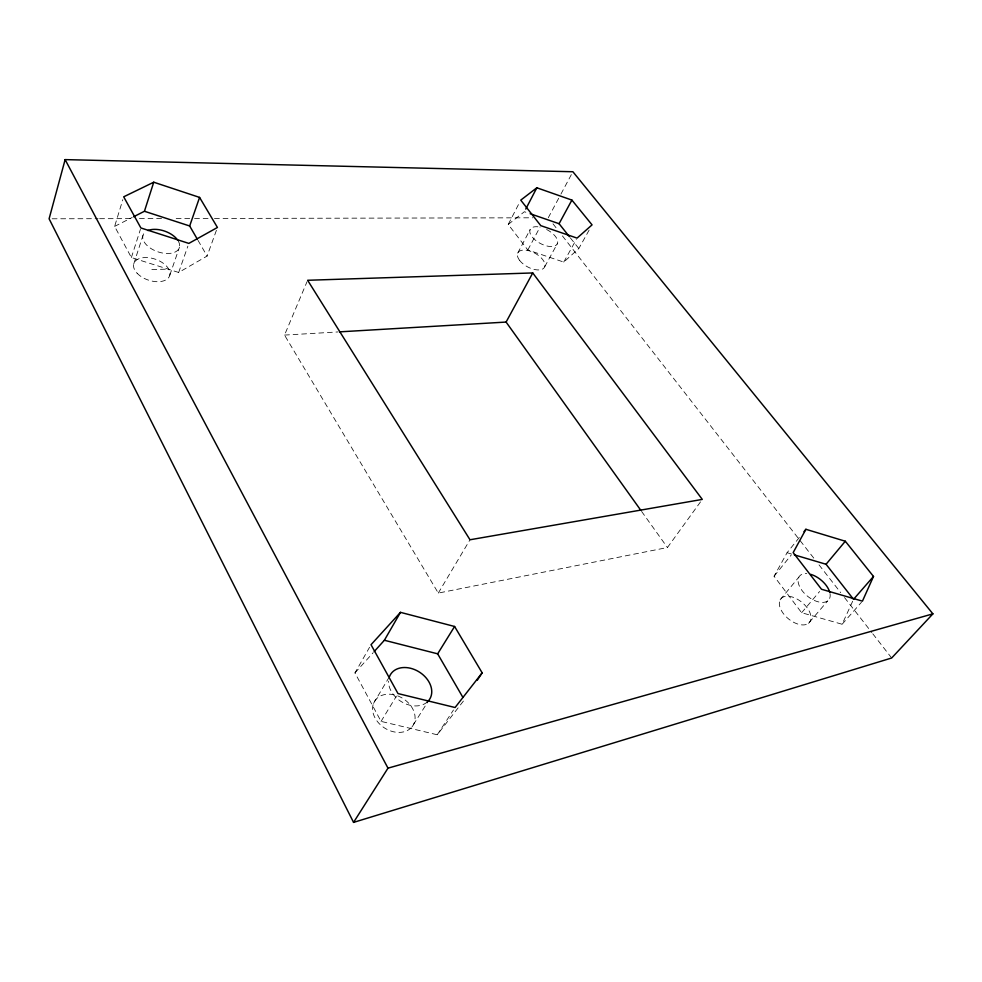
<?xml version="1.0" encoding="UTF-8"?>
<svg xmlns="http://www.w3.org/2000/svg" width="982" height="982" viewBox="0 0 982 982"><rect width="100%" height="100%" fill="white"/><g stroke="black" fill="none" stroke-linecap="round" stroke-linejoin="round"><path stroke-width="0.74" stroke-dasharray="4.91 3.68" d="M216.408 230.328L207.104 256.057L178.675 272.468L131.379 257.542L114.624 226.4L122.824 199.641M131.379 257.542L140.426 229.358M133.785 263.863L142.955 235.484M169.8 275.193L179.46 247.194M178.675 272.468L187.869 246.163M700.51 501.876L667.441 547.526L438.291 593.079L284.522 335.083L307.035 281.674M799.311 537.498L787.085 552.706L774.074 576.25L801.631 612.731L842.126 624.245L852.904 600.714M589.114 230.132L578.815 248.52L563.742 262.084L527.825 249.993L508.222 224.448L519.355 202.832M517.698 253.123L530.108 229.641M527.825 249.993L540.075 227.014M548.263 217.759L560.219 195.406M560.931 194.092L572.175 173.053M544.715 266.76L557.445 243.487M563.742 262.084L576.336 239.436M463.406 701.074L437.236 734.769L381.053 721.389L354.956 672.903L369.563 647.273M438.291 593.079L469.997 539.769M373.541 703.394L389.486 676.61M381.053 721.389L396.458 696.091M412.072 726.766A22.709 17.381 33 0 0 394.187 694.814A22.709 17.381 33 0 0 375.247 718.321A22.709 17.381 33 0 0 412.072 726.766L428.778 700.399M437.236 734.769L453.463 709.998M774.074 576.25L791.271 554.965M780.15 599.83L798.857 577.134M801.631 612.731L819.602 591.483M808.517 623.3A18.548 10.667 39.4 0 0 795.886 598.431A18.548 10.667 39.4 0 0 781.095 609.982A18.548 10.667 39.4 0 0 808.517 623.3L827.765 600.824M842.126 624.245L861.472 602.248M354.956 672.903L373.221 652.637M508.222 224.448L524.363 211.744L527.26 212.738M114.624 226.4L132.239 217.452M284.522 335.083L338.004 331.941M151.854 269.547L168.708 269.117M52.156 218.79L98.102 218.691M99.624 218.691L133.319 218.618M139.444 218.605L162.411 218.556M176.183 218.532L193.037 218.495M194.559 218.495L208.344 218.458M214.469 218.446L532.956 217.795M787.085 552.706L791.418 553.995M570.358 237.89L578.815 248.52M552.989 223.81L557.702 229.849M562.416 235.901L814.311 558.819M819.025 564.871L840.727 592.686M844.495 597.522L871.856 632.592M872.802 633.807L891.668 657.989M641.59 511.401L667.441 547.526M198.008 240.357L207.104 256.057M546.618 229.506A15.344 7.635 28.5 0 1 555.812 245.451A15.344 7.635 28.5 0 1 533.263 238.172A15.344 7.635 28.5 0 1 538.32 226.83M178.319 241.142A19.186 10.888 19.3 0 1 160.815 252.669A19.186 10.888 19.3 0 1 144.342 232.955M427.195 702.056A23.138 17.32 32.8 0 1 402.816 702.498A23.138 17.32 32.8 0 1 388.577 681.189M830.036 593.594A18.83 10.544 39 0 1 818.153 601.819A18.83 10.544 39 0 1 799.115 585.468A18.83 10.544 39 0 1 806.787 573.623M137.161 273.291A18.891 11.011 18.9 0 0 168.511 277.771A18.891 11.011 18.9 0 0 149.608 257.824A18.891 11.011 18.9 0 0 137.161 273.291M519.625 260.377A15.147 7.77 28.5 0 0 543.525 268.417A15.147 7.77 28.5 0 0 530.39 251.208A15.147 7.77 28.5 0 0 519.625 260.377"/><path stroke-width="1.47" d="M65.131 159.612L49.1 218.79L353.557 822.388L891.668 657.989L932.9 613.86L572.887 171.74L65.131 159.612L387.988 768.157L353.557 822.388M133.601 216.764L144.44 211.265L153.744 182.21L199.579 197.407L217.439 227.468L188.839 243.401L140.88 227.959L123.695 196.817L153.744 182.21M197.247 239.056L189.673 225.983L199.579 197.407M873.501 576.446L862.442 601.144L821.492 589.249L793.174 552.596L805.903 529.298L845.306 541.229L873.501 576.446L853.53 599.327L826.058 564.269L794.303 554.855M525.751 209.08L536.835 187.783L571.892 200.083L592.06 224.878L577.072 238.11L540.8 225.664L520.755 200.132L536.835 187.783M569.425 236.699L559.077 223.712L571.892 200.083M339.539 331.855L506.098 322.071L532.747 272.947L702.29 499.408L469.997 539.769L307.624 280.275L532.747 272.947M374.228 651.52L384.379 640.264L400.484 612.351L454.592 626.479L482.15 672.83L477.289 680.207M462.817 697.245L437.653 653.828L454.592 626.479M482.15 672.83L455.083 707.519L397.992 693.562L371.024 644.708L400.484 612.351M804.013 531.643L805.903 529.298M826.058 564.269L845.306 541.229M387.988 768.157L932.9 613.86M384.379 640.264L437.653 653.828M144.44 211.265L189.673 225.983M530.157 213.732L559.077 223.712M506.098 322.071L640.706 510.161M147.926 230.525A19.186 10.888 19.3 0 1 177.656 240.099M389.486 676.61A23.138 17.32 32.8 0 1 420.087 672.535A23.138 17.32 32.8 0 1 427.195 702.056M810.702 574.347A18.83 10.544 39 0 1 829.778 592.428"/></g></svg>
